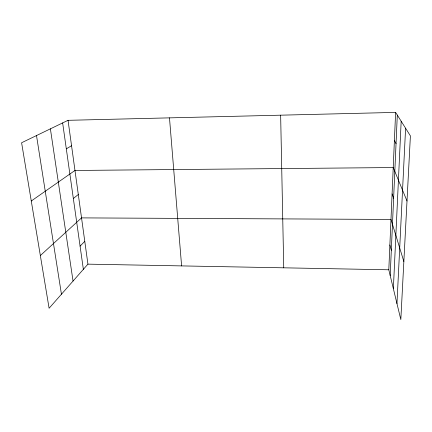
<?xml version="1.0" encoding="UTF-8"?>
<svg xmlns="http://www.w3.org/2000/svg" width="432" height="432" viewBox="0 0 432 432"><rect width="100%" height="100%" fill="white"/><g stroke="black" fill="none" stroke-linecap="round" stroke-linejoin="round"><path stroke-width="0.65" d="M395.615 112.401L410.4 135.875L400.826 319.599L388.805 269.789L395.615 112.401L68.04 120.317L21.6 142.754L49.097 308.259L87.934 264.146L68.04 120.317M390.199 275.567L397.305 115.085M393.368 288.706L401.171 121.225M396.965 303.604L405.599 128.25M80.082 246.148L84.775 241.337M40.338 255.555L81.535 217.89L390.982 219.44L403.85 261.527M73.343 198.499L78.3 194.503M31.277 200.999L74.974 170.462L393.228 167.551L407.003 200.993M66.312 148.84L71.555 145.741M87.934 264.146L388.805 269.789M394.405 140.405L396.041 143.689M392.089 193.887L393.622 198.256M389.88 244.993L391.316 250.328M36.504 135.551L61.441 294.235M50.393 128.839L73.046 281.054M62.645 122.92L83.365 269.336M169.479 117.866L181.607 265.901M280.643 115.182L283.738 267.818"/></g></svg>
